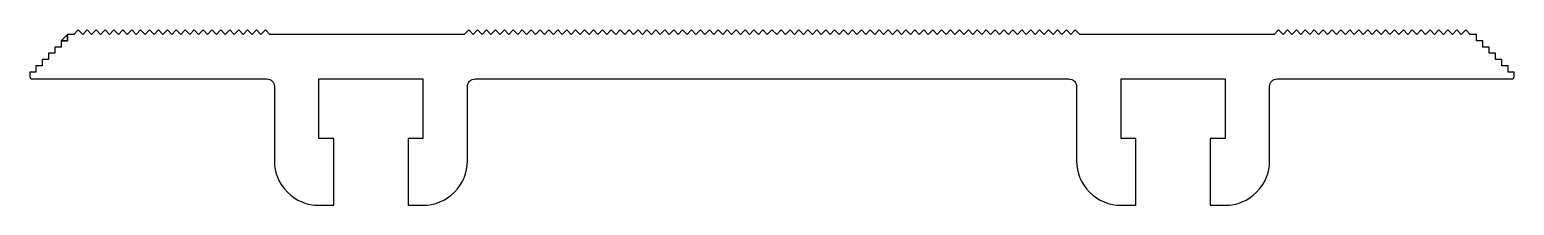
# Model space of a CAD drawing. Extents: x 97.2 to 197.1, y 230.4 to 242.2.
import ezdxf

# ---------------------------------------------------------------- set-up
doc = ezdxf.new("R2010")
doc.units = 0
doc.layers.get('0').update_dxf_attribs({"linetype": 'CONTINUOUS'})

msp = doc.modelspace()

# ---------------------------------------------------------------- linework, layer by layer
msp.add_lwpolyline([(99.287, 241.428), (99.711, 241.428), (99.287, 241.428), (99.287, 241.004), (98.863, 241.004), (98.863, 240.58), (98.438, 240.58), (98.438, 240.156), (98.014, 240.156), (98.014, 239.731), (97.59, 239.731), (97.59, 239.307), (97.165, 239.307), (97.165, 239.053, 0.414214), (97.365, 238.853), (113.135, 238.853, -0.414214), (113.635, 238.353), (113.635, 233.353, 0.414214), (116.635, 230.353), (117.635, 230.353), (117.635, 234.853), (116.635, 234.853), (116.635, 238.853), (123.635, 238.853), (123.635, 234.853), (122.635, 234.853), (122.635, 230.353), (123.635, 230.353, 0.414214), (126.635, 233.353), (126.635, 238.353, -0.414214), (127.135, 238.853), (167.135, 238.853, -0.414214), (167.635, 238.353), (167.635, 233.353, 0.414214), (170.635, 230.353), (171.635, 230.353), (171.635, 234.853), (170.635, 234.853), (170.635, 238.853), (177.635, 238.853), (177.635, 234.853), (176.635, 234.853), (176.635, 230.353), (177.635, 230.353, 0.414214), (180.635, 233.353), (180.635, 238.353, -0.414214), (181.135, 238.853), (196.905, 238.853, 0.414214), (197.105, 239.053), (197.105, 239.307), (196.681, 239.307), (196.681, 239.731), (196.257, 239.731), (196.257, 240.156), (195.832, 240.156), (195.832, 240.58), (195.408, 240.58), (195.408, 241.004), (194.984, 241.004), (194.984, 241.428), (194.56, 241.428), (194.56, 241.853), (194.135, 241.853), (193.835, 242.153), (193.535, 241.853), (193.235, 242.153), (192.935, 241.853), (192.635, 242.153), (192.335, 241.853), (192.035, 242.153), (191.735, 241.853), (191.435, 242.153), (191.135, 241.853), (190.835, 242.153), (190.535, 241.853), (190.235, 242.153), (189.935, 241.853), (189.635, 242.153), (189.335, 241.853), (189.035, 242.153), (188.735, 241.853), (188.435, 242.153), (188.135, 241.853), (187.835, 242.153), (187.535, 241.853), (187.235, 242.153), (186.935, 241.853), (186.635, 242.153), (186.335, 241.853), (186.035, 242.153), (185.735, 241.853), (185.435, 242.153), (185.135, 241.853), (184.835, 242.153), (184.535, 241.853), (184.235, 242.153), (183.935, 241.853), (183.635, 242.153), (183.335, 241.853), (183.035, 242.153), (182.735, 241.853), (182.435, 242.153), (182.135, 241.853), (181.835, 242.153), (181.535, 241.853), (181.235, 242.153), (180.935, 241.853), (167.852, 241.853), (167.552, 242.153), (167.252, 241.853), (166.952, 242.153), (166.652, 241.853), (166.352, 242.153), (166.052, 241.853), (165.752, 242.153), (165.452, 241.853), (165.152, 242.153), (164.852, 241.853), (164.552, 242.153), (164.252, 241.853), (163.952, 242.153), (163.652, 241.853), (163.352, 242.153), (163.052, 241.853), (162.752, 242.153), (162.452, 241.853), (162.152, 242.153), (161.852, 241.853), (161.552, 242.153), (161.252, 241.853), (160.952, 242.153), (160.652, 241.853), (160.352, 242.153), (160.052, 241.853), (159.752, 242.153), (159.452, 241.853), (159.152, 242.153), (158.852, 241.853), (158.552, 242.153), (158.252, 241.853), (157.952, 242.153), (157.652, 241.853), (157.352, 242.153), (157.052, 241.853), (156.752, 242.153), (156.452, 241.853), (156.152, 242.153), (155.852, 241.853), (155.552, 242.153), (155.252, 241.853), (154.952, 242.153), (154.652, 241.853), (154.352, 242.153), (154.052, 241.853), (153.752, 242.153), (153.452, 241.853), (153.152, 242.153), (152.852, 241.853), (152.552, 242.153), (152.252, 241.853), (151.952, 242.153), (151.652, 241.853), (151.352, 242.153), (151.052, 241.853), (150.752, 242.153), (150.452, 241.853), (150.152, 242.153), (149.852, 241.853), (149.552, 242.153), (149.252, 241.853), (148.952, 242.153), (148.652, 241.853), (148.352, 242.153), (148.052, 241.853), (147.752, 242.153), (147.452, 241.853), (147.135, 242.169), (146.818, 241.853), (146.518, 242.153), (146.218, 241.853), (145.918, 242.153), (145.618, 241.853), (145.318, 242.153), (145.018, 241.853), (144.718, 242.153), (144.418, 241.853), (144.118, 242.153), (143.818, 241.853), (143.518, 242.153), (143.218, 241.853), (142.918, 242.153), (142.618, 241.853), (142.318, 242.153), (142.018, 241.853), (141.718, 242.153), (141.418, 241.853), (141.118, 242.153), (140.818, 241.853), (140.518, 242.153), (140.218, 241.853), (139.918, 242.153), (139.618, 241.853), (139.318, 242.153), (139.018, 241.853), (138.718, 242.153), (138.418, 241.853), (138.118, 242.153), (137.818, 241.853), (137.518, 242.153), (137.218, 241.853), (136.918, 242.153), (136.618, 241.853), (136.318, 242.153), (136.018, 241.853), (135.718, 242.153), (135.418, 241.853), (135.118, 242.153), (134.818, 241.853), (134.518, 242.153), (134.218, 241.853), (133.918, 242.153), (133.618, 241.853), (133.318, 242.153), (133.018, 241.853), (132.718, 242.153), (132.418, 241.853), (132.118, 242.153), (131.818, 241.853), (131.518, 242.153), (131.218, 241.853), (130.918, 242.153), (130.618, 241.853), (130.318, 242.153), (130.018, 241.853), (129.718, 242.153), (129.418, 241.853), (129.118, 242.153), (128.818, 241.853), (128.518, 242.153), (128.218, 241.853), (127.918, 242.153), (127.618, 241.853), (127.318, 242.153), (127.018, 241.853), (126.718, 242.153), (126.418, 241.853), (113.335, 241.853), (113.035, 242.153), (112.735, 241.853), (112.435, 242.153), (112.135, 241.853), (111.835, 242.153), (111.535, 241.853), (111.235, 242.153), (110.935, 241.853), (110.635, 242.153), (110.335, 241.853), (110.035, 242.153), (109.735, 241.853), (109.435, 242.153), (109.135, 241.853), (108.835, 242.153), (108.535, 241.853), (108.235, 242.153), (107.935, 241.853), (107.635, 242.153), (107.335, 241.853), (107.035, 242.153), (106.735, 241.853), (106.435, 242.153), (106.135, 241.853), (105.835, 242.153), (105.535, 241.853), (105.235, 242.153), (104.935, 241.853), (104.635, 242.153), (104.335, 241.853), (104.035, 242.153), (103.735, 241.853), (103.435, 242.153), (103.135, 241.853), (102.835, 242.153), (102.535, 241.853), (102.235, 242.153), (101.935, 241.853), (101.635, 242.153), (101.335, 241.853), (101.035, 242.153), (100.735, 241.853), (100.435, 242.153), (100.135, 241.853), (99.711, 241.853), (99.711, 241.428), (99.711, 241.853)], format="xyb", close=True)

doc.saveas('drawing.dxf')
